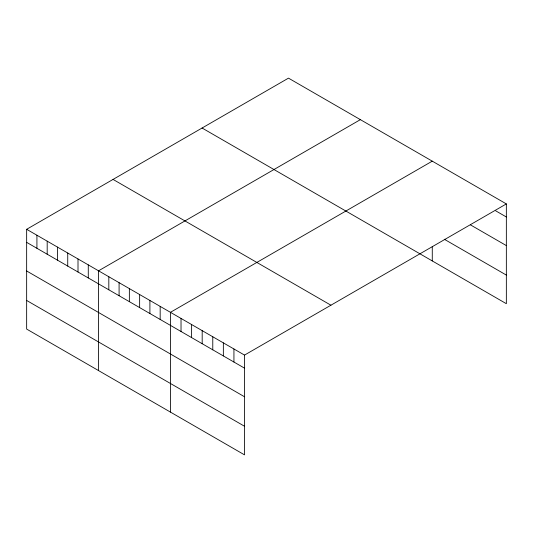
<?xml version="1.0" encoding="UTF-8"?>
<svg xmlns="http://www.w3.org/2000/svg" width="533" height="533" viewBox="0 0 533 533"><rect width="100%" height="100%" fill="white"/><g stroke="black" fill="none" stroke-linecap="round" stroke-linejoin="round"><path stroke-width="0.8" d="M506.35 203.919L244.52 355.091L244.52 454.862L26.65 329.081L26.65 229.303L288.48 78.138L506.35 203.919L506.35 303.697L202.08 128.02M360.381 119.645L98.545 270.811L98.545 370.588M432.276 161.153L170.44 312.325L170.44 412.096M495.77 210.868L506.35 216.978M470.373 224.826L506.35 245.593M444.269 239.237L506.35 275.081M113.056 179.421L330.92 305.202M26.65 229.303L244.52 355.091M26.65 242.362L244.52 368.15M26.65 270.977L244.52 396.765M26.65 300.459L244.52 426.247M432.276 246.619L432.276 260.93M233.934 348.982L233.934 362.04M223.354 342.872L223.354 355.931M212.774 336.763L212.774 349.821M202.187 330.653L202.187 343.712M191.607 324.544L191.607 337.602M181.027 318.434L181.027 331.493M160.173 306.395L160.173 319.447M149.9 300.459L149.9 313.517M139.633 294.529L139.633 307.588M129.359 288.6L129.359 301.658M119.086 282.67L119.086 295.728M108.819 276.74L108.819 289.799M88.278 264.881L88.278 277.94M78.005 258.951L78.005 272.01M67.731 253.022L67.731 266.08M57.464 247.092L57.464 260.151M47.19 241.163L47.19 254.221M36.924 235.233L36.924 248.291"/></g></svg>
